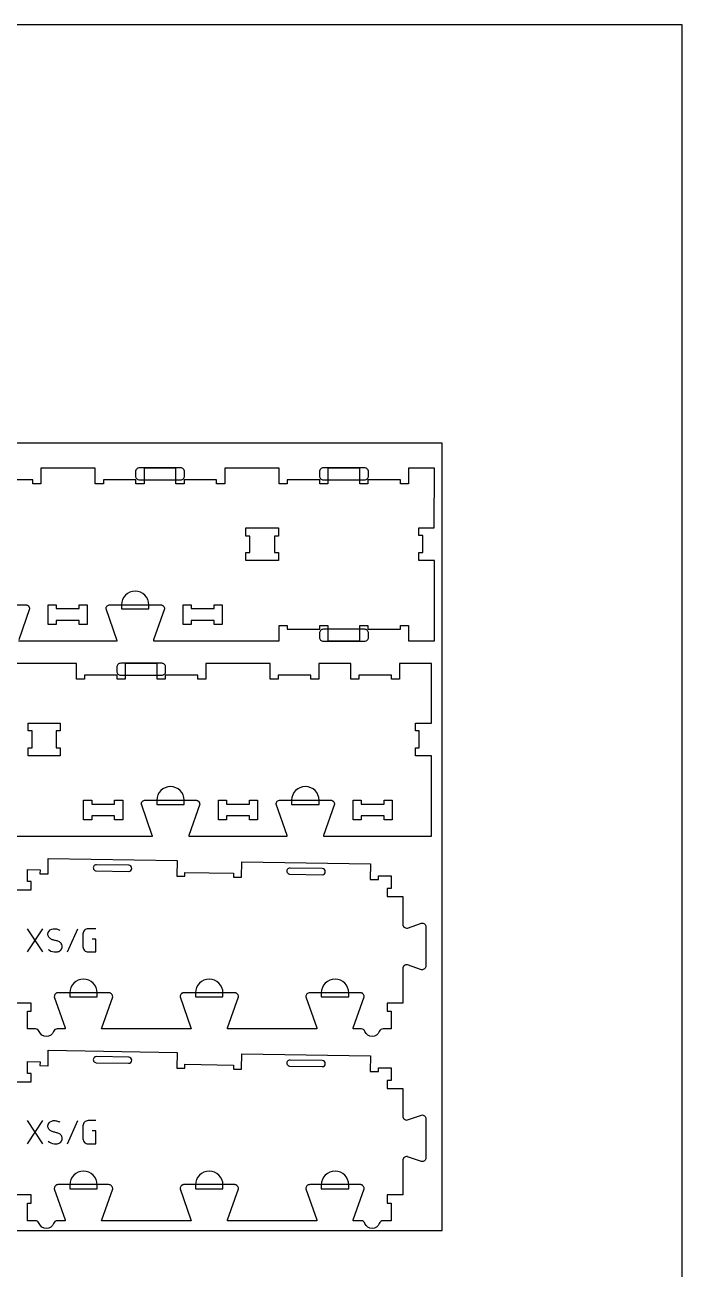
# Model space of a CAD drawing. Extents: x 0 to 4485, y 0 to 14364.
# Drawn here: x 2165 to 3183, y 9259 to 11187 of the extents above; entities that cross this region are included whole.
import ezdxf

# ---------------------------------------------------------------- set-up
doc = ezdxf.new("R2010")
doc.units = 0
for name, color, linetype in [('0_SHEET_SPRUCEPLY_2440X122', 1, 'CONTINUOUS'), ('1_ANYTOOL_1MMDEEP_LABELS_S', 2, 'CONTINUOUS'), ('3_ANYTOOL_CUTTHROUGH_INSID', 4, 'CONTINUOUS'), ('4_ANYTOOL_CUTTHROUGH_OUTSI', 5, 'CONTINUOUS'), ('5_ANYTOOL_HALF_MILL_9MM_IN', 3, 'CONTINUOUS'), ('DONOTCUT', 7, 'CONTINUOUS')]:
    doc.layers.add(name, color=color, linetype=linetype)

msp = doc.modelspace()

# ---------------------------------------------------------------- linework, layer by layer
at = {"layer": '0_SHEET_SPRUCEPLY_2440X122'}
msp.add_lwpolyline([(371.7, 10538.9), (371.7, 9318.9), (2811.7, 9318.9), (2811.7, 10538.9)], close=True, dxfattribs=at)
at = {"layer": '1_ANYTOOL_1MMDEEP_LABELS_S', "color": 2}
for points in [[(2193, 9750.6), (2169, 9786.6)], [(2169, 9750.6), (2193, 9786.6)], [(2231, 9750.6), (2247, 9786.6)], [(2193, 9453.3), (2169, 9489.3)], [(2169, 9453.3), (2193, 9489.3)], [(2231, 9453.3), (2247, 9489.3)]]:
    msp.add_lwpolyline(points, dxfattribs=at)
for points in [[(2201, 9754.6, 0.136555), (2210.2, 9750.7, 0.071716), (2215.4, 9750.8, 0.133522), (2220, 9752.9, 0.344001), (2222, 9762.4, 0.153745), (2218.6, 9766.1, 0.071568), (2213.8, 9767.9, -0.00912), (2208.7, 9769.2, -0.090615), (2204.1, 9771.4, -0.340346), (2201.3, 9780.8, -0.284273), (2209, 9786.6, -0.092596), (2214, 9786.2, -0.017533), (2219, 9784.6)], [(2275, 9786.6), (2263, 9786.6, 0.414214), (2255, 9778.6), (2255, 9758.6, 0.414214), (2263, 9750.6), (2275, 9750.6), (2275, 9770.6), (2269, 9770.6)], [(2201, 9457.3, 0.136555), (2210.2, 9453.4, 0.071716), (2215.4, 9453.5, 0.133522), (2220, 9455.6, 0.344001), (2222, 9465, 0.153745), (2218.6, 9468.8, 0.071568), (2213.8, 9470.6, -0.00912), (2208.7, 9471.9, -0.090615), (2204.1, 9474, -0.340346), (2201.3, 9483.4, -0.284273), (2209, 9489.3, -0.092596), (2214, 9488.8, -0.017533), (2219, 9487.3)], [(2275, 9489.3), (2263, 9489.3, 0.414214), (2255, 9481.3), (2255, 9461.3, 0.414214), (2263, 9453.3), (2275, 9453.3), (2275, 9473.3), (2269, 9473.3)]]:
    msp.add_lwpolyline(points, format="xyb", dxfattribs=at)
at = {"layer": '3_ANYTOOL_CUTTHROUGH_INSID'}
for points in [[(2513.5, 10369.5), (2513.5, 10395), (2507.5, 10395), (2507.5, 10407.5), (2558, 10407.5), (2558, 10395), (2552, 10395), (2552, 10369.5), (2558, 10369.5), (2558, 10357), (2507.5, 10357), (2507.5, 10369.5)], [(2249.2, 10264), (2213.7, 10264), (2213.7, 10258), (2201.2, 10258), (2201.2, 10288.5), (2213.7, 10288.5), (2213.7, 10282.5), (2249.2, 10282.5), (2249.2, 10288.5), (2261.7, 10288.5), (2261.7, 10258), (2249.2, 10258)], [(2458.1, 10264), (2422.6, 10264), (2422.6, 10258), (2410.1, 10258), (2410.1, 10288.5), (2422.6, 10288.5), (2422.6, 10282.5), (2458.1, 10282.5), (2458.1, 10288.5), (2470.6, 10288.5), (2470.6, 10258), (2458.1, 10258)], [(2170.1, 10054.5), (2170.1, 10066.8), (2176.1, 10066.8), (2176, 10093.3), (2170, 10093.3), (2170, 10104.8), (2219.7, 10104.8), (2219.7, 10093.3), (2213.7, 10093.3), (2213.6, 10066.8), (2219.6, 10066.8), (2219.6, 10054.3), (2170.1, 10054.3)], [(2304, 9961.3), (2268.5, 9961.3), (2268.5, 9955.3), (2256, 9955.3), (2256, 9985.8), (2268.5, 9985.8), (2268.5, 9979.8), (2304, 9979.8), (2304, 9985.8), (2316.5, 9985.8), (2316.5, 9955.3), (2304, 9955.3)], [(2512.9, 9961.3), (2477.4, 9961.3), (2477.4, 9955.3), (2464.9, 9955.3), (2464.9, 9985.8), (2477.4, 9985.8), (2477.4, 9979.8), (2512.9, 9979.8), (2512.9, 9985.8), (2525.4, 9985.8), (2525.4, 9955.3), (2512.9, 9955.3)], [(2721.8, 9961.3), (2686.3, 9961.3), (2686.3, 9955.3), (2673.8, 9955.3), (2673.8, 9985.8), (2686.3, 9985.8), (2686.3, 9979.8), (2721.8, 9979.8), (2721.8, 9985.8), (2734.3, 9985.8), (2734.3, 9955.3), (2721.8, 9955.3)]]:
    msp.add_lwpolyline(points, close=True, dxfattribs=at)
for points in [[(2325.8, 9884.9), (2275.8, 9885.8, 1), (2275.6, 9876.3), (2325.6, 9875.4, 1)], [(2625.8, 9879.7), (2575.8, 9880.6, 1), (2575.6, 9871.1), (2625.6, 9870.2, 1)], [(2325.8, 9587.6), (2275.8, 9588.5, 1), (2275.6, 9579), (2325.6, 9578.1, 0.414214), (2330.5, 9582.8, 0.414214)], [(2625.8, 9582.4), (2575.8, 9583.2, 1), (2575.6, 9573.7), (2625.6, 9572.9, 1)]]:
    msp.add_lwpolyline(points, format="xyb", close=True, dxfattribs=at)
at = {"layer": '4_ANYTOOL_CUTTHROUGH_OUTSI'}
for points in [[(2155.1, 10232.5), (2307.8, 10232.5, 0.061485), (2307.6, 10233.9), (2290.7, 10282.1), (2290.7, 10282.2), (2290.7, 10282.2), (2290.7, 10282.2, -0.414214), (2296.9, 10288.5), (2374.9, 10288.5), (2375.1, 10288.5), (2375.2, 10288.5), (2375.4, 10288.5), (2375.5, 10288.4), (2375.7, 10288.4), (2375.9, 10288.4), (2376, 10288.4), (2376.2, 10288.4), (2376.3, 10288.3), (2376.5, 10288.3), (2376.6, 10288.3), (2376.8, 10288.2), (2376.9, 10288.2), (2377, 10288.1), (2377.2, 10288.1), (2377.3, 10288), (2377.5, 10287.9), (2377.6, 10287.9), (2377.8, 10287.8), (2377.9, 10287.7), (2378, 10287.7), (2378.2, 10287.6), (2378.3, 10287.5), (2378.4, 10287.4), (2378.6, 10287.3), (2378.7, 10287.2), (2378.8, 10287.1), (2378.9, 10287.1), (2379, 10287), (2379.1, 10286.9), (2379.3, 10286.8), (2379.4, 10286.6, -0.198912), (2381.2, 10282.2), (2381.2, 10282.2), (2381.2, 10282.1), (2364.3, 10233.9), (2364.3, 10233.9, 0.061485), (2364.1, 10232.5), (2559.1, 10232.5), (2559.1, 10256.5), (2571.6, 10256.5), (2571.6, 10250.5), (2622.1, 10250.5), (2622.1, 10256.5), (2634.6, 10256.5), (2634.6, 10232.5), (2684.1, 10232.5), (2684.1, 10256.5), (2696.6, 10256.5), (2696.6, 10250.5), (2747.1, 10250.5), (2747.1, 10256.2), (2747.1, 10256.5), (2759.6, 10256.5), (2759.6, 10232.5), (2799.5, 10232.5), (2799.5, 10357), (2775.5, 10357), (2775.5, 10357.2), (2775.5, 10369.2), (2775.5, 10369.5), (2781.5, 10369.5), (2781.4, 10396), (2775.4, 10396), (2775.4, 10396.2), (2775.4, 10407.2), (2775.4, 10407.5), (2799.4, 10407.5), (2799.5, 10500), (2759.6, 10500), (2759.6, 10476), (2747.1, 10476), (2747.1, 10482), (2696.6, 10482), (2696.6, 10476), (2684.1, 10476), (2684.1, 10476.2), (2684.1, 10500), (2634.6, 10500), (2634.6, 10476.2), (2634.6, 10476), (2622.1, 10476), (2622.1, 10482), (2571.6, 10482), (2571.6, 10476.2), (2571.6, 10476), (2559.1, 10476), (2559.1, 10500), (2474.6, 10500), (2474.6, 10476), (2462.1, 10476), (2462.1, 10482), (2411.6, 10482), (2411.6, 10476.2), (2411.6, 10476), (2399.1, 10476), (2399.1, 10476.2), (2399.1, 10500), (2349.6, 10500), (2349.6, 10476.2), (2349.6, 10476), (2337.1, 10476), (2337.1, 10482), (2286.6, 10482), (2286.6, 10476), (2274.1, 10476), (2274.1, 10476.2), (2274.1, 10500), (2189.6, 10500), (2189.6, 10476), (2177.1, 10476), (2177.1, 10482), (2126.6, 10482)], [(2088, 10288.5), (2166, 10288.5), (2166.2, 10288.5), (2166.3, 10288.5), (2166.5, 10288.5), (2166.6, 10288.4), (2166.8, 10288.4), (2166.9, 10288.4), (2167.1, 10288.4), (2167.3, 10288.4), (2167.4, 10288.3), (2167.6, 10288.3), (2167.7, 10288.3), (2167.9, 10288.2), (2168, 10288.2), (2168.1, 10288.1), (2168.3, 10288.1), (2168.4, 10288), (2168.6, 10287.9), (2168.7, 10287.9), (2168.9, 10287.8), (2169, 10287.7), (2169.1, 10287.7), (2169.3, 10287.6), (2169.4, 10287.5), (2169.5, 10287.4), (2169.7, 10287.3), (2169.8, 10287.2), (2169.9, 10287.1), (2170, 10287.1), (2170.1, 10287), (2170.2, 10286.9), (2170.4, 10286.8), (2170.5, 10286.6, -0.198912), (2172.3, 10282.2), (2172.3, 10282.2), (2172.3, 10282.1), (2155.4, 10233.9)], [(2027.7, 9929.8), (2195, 9929.8), (2195, 9929.8), (2362.6, 9929.8), (2362.6, 9929.8, 0.061485), (2362.3, 9931.2), (2345.5, 9979.4), (2345.4, 9979.5), (2345.4, 9979.5), (2345.4, 9979.5, -0.414214), (2351.7, 9985.8), (2429.7, 9985.8), (2429.8, 9985.8), (2430, 9985.8), (2430.1, 9985.7), (2430.3, 9985.7), (2430.4, 9985.7), (2430.6, 9985.7), (2430.7, 9985.7), (2430.9, 9985.6), (2431, 9985.6), (2431.2, 9985.6), (2431.3, 9985.5), (2431.5, 9985.5), (2431.6, 9985.4), (2431.8, 9985.4), (2431.9, 9985.3), (2432.1, 9985.3), (2432.2, 9985.2), (2432.4, 9985.2), (2432.5, 9985.1), (2432.6, 9985), (2432.8, 9984.9), (2432.9, 9984.9), (2433, 9984.8), (2433.2, 9984.7), (2433.3, 9984.6), (2433.4, 9984.5), (2433.5, 9984.4), (2433.7, 9984.3), (2433.8, 9984.2), (2433.9, 9984.1), (2434, 9984), (2434.1, 9983.9, -0.198912), (2435.9, 9979.5), (2435.9, 9979.5), (2435.9, 9979.4), (2419, 9931.2), (2419, 9931.2, 0.061485), (2418.8, 9929.8), (2571.5, 9929.8, 0.061485), (2571.3, 9931.2), (2554.4, 9979.4), (2554.3, 9979.5), (2554.3, 9979.5), (2554.3, 9979.5, -0.414214), (2560.6, 9985.8), (2638.6, 9985.8), (2638.7, 9985.8), (2638.9, 9985.8), (2639, 9985.7), (2639.2, 9985.7), (2639.3, 9985.7), (2639.5, 9985.7), (2639.7, 9985.7), (2639.8, 9985.6), (2640, 9985.6), (2640.1, 9985.6), (2640.3, 9985.5), (2640.4, 9985.5), (2640.5, 9985.4), (2640.7, 9985.4), (2640.8, 9985.3), (2641, 9985.3), (2641.1, 9985.2), (2641.3, 9985.2), (2641.4, 9985.1), (2641.5, 9985), (2641.7, 9984.9), (2641.8, 9984.9), (2641.9, 9984.8), (2642.1, 9984.7), (2642.2, 9984.6), (2642.3, 9984.5), (2642.4, 9984.4), (2642.6, 9984.3), (2642.7, 9984.2), (2642.8, 9984.1), (2642.9, 9984), (2643, 9983.9, -0.198912), (2644.8, 9979.5), (2644.8, 9979.5), (2644.8, 9979.4), (2627.9, 9931.2), (2627.9, 9931.2, 0.061485), (2627.7, 9929.8), (2794.8, 9929.8), (2794.8, 10054.3), (2770.1, 10054.3), (2770.1, 10054.5), (2770.1, 10066.5), (2770.1, 10066.8), (2776.1, 10066.8), (2776.1, 10093.3), (2770.1, 10093.3), (2770.1, 10093.5), (2770.1, 10104.5), (2770.1, 10104.8), (2794.8, 10104.8), (2794.8, 10197.3), (2745.5, 10197.3), (2745.5, 10173.5), (2745.5, 10173.3), (2733, 10173.3), (2733, 10179.3), (2682.5, 10179.3), (2682.5, 10173.3), (2670, 10173.3), (2670, 10173.5), (2670, 10197.3), (2620.5, 10197.3), (2620.5, 10173.5), (2620.5, 10173.3), (2608, 10173.3), (2608, 10173.5), (2608, 10179.3), (2557.5, 10179.3), (2557.5, 10173.3), (2545, 10173.3), (2545, 10173.5), (2545, 10197.3), (2445.5, 10197.3), (2445.5, 10173.5), (2445.5, 10173.3), (2433, 10173.3), (2433, 10173.5), (2433, 10179.3), (2382.5, 10179.3), (2382.5, 10173.3), (2370, 10173.3), (2370, 10173.5), (2370, 10197.3), (2320.5, 10197.3), (2320.5, 10173.5), (2320.5, 10173.3), (2308, 10173.3), (2308, 10173.5), (2308, 10179.3), (2257.5, 10179.3), (2257.5, 10173.3), (2245, 10173.3), (2245, 10197.3), (2195, 10197.3), (2195, 10197.3), (2145.5, 10197.3)], [(2126.4, 9847), (2174.9, 9847), (2174.9, 9847.2), (2174.9, 9859.2), (2174.9, 9859.5), (2168.9, 9859.5), (2168.9, 9878.2), (2188.4, 9877.8), (2188.3, 9871.8), (2188.6, 9871.8), (2200.6, 9871.6), (2200.8, 9871.6), (2200.8, 9871.9), (2201.2, 9895.6), (2400.7, 9892.1), (2400.3, 9868.1), (2400.5, 9868.1), (2412.5, 9867.9), (2412.8, 9867.9), (2412.8, 9868.2), (2412.9, 9873.9), (2488.4, 9872.6), (2488.3, 9866.6), (2488.5, 9866.6), (2500.5, 9866.4), (2500.8, 9866.4), (2500.8, 9866.6), (2501.2, 9890.4), (2700.6, 9886.9), (2700.2, 9863.1), (2700.2, 9862.9), (2700.5, 9862.9), (2712.5, 9862.7), (2712.7, 9862.7), (2712.7, 9862.9), (2712.8, 9868.7), (2732.4, 9868.3), (2732.4, 9849), (2726.4, 9849), (2726.4, 9836.5), (2750.4, 9836.5), (2750.4, 9793.8), (2750.4, 9793.8), (2750.4, 9793.6), (2750.4, 9793.5), (2750.4, 9793.3), (2750.4, 9793.1), (2750.4, 9793), (2750.4, 9792.8), (2750.5, 9792.6), (2750.5, 9792.5), (2750.5, 9792.3), (2750.6, 9792.1), (2750.6, 9792), (2750.7, 9791.8), (2750.7, 9791.6), (2750.8, 9791.5), (2750.9, 9791.3), (2750.9, 9791.2), (2751, 9791), (2751.1, 9790.9), (2751.2, 9790.7), (2751.3, 9790.6), (2751.4, 9790.4), (2751.5, 9790.3), (2751.6, 9790.1), (2751.7, 9790), (2751.8, 9789.9), (2751.9, 9789.7), (2752, 9789.6), (2752.1, 9789.5), (2752.2, 9789.4), (2752.3, 9789.2), (2752.5, 9789.1), (2752.6, 9789, 0.220464), (2757.6, 9787.6), (2757.7, 9787.6), (2757.7, 9787.6), (2779.7, 9795.3), (2779.7, 9795.3, -0.219504), (2784.3, 9794, -0.220464), (2786.4, 9789.6), (2786.4, 9728.8, -0.220464), (2784.3, 9724.4, -0.219504), (2779.7, 9723.1), (2757.7, 9730.8), (2757.7, 9730.8), (2757.6, 9730.8), (2757.6, 9730.8, 0.220464), (2752.6, 9729.4), (2752.5, 9729.3), (2752.3, 9729.2), (2752.2, 9729.1), (2752.1, 9728.9), (2752, 9728.8), (2751.9, 9728.7), (2751.8, 9728.6), (2751.7, 9728.4), (2751.6, 9728.3), (2751.5, 9728.2), (2751.4, 9728), (2751.3, 9727.9), (2751.2, 9727.7), (2751.1, 9727.6), (2751, 9727.4), (2750.9, 9727.3), (2750.9, 9727.1), (2750.8, 9726.9), (2750.7, 9726.8), (2750.7, 9726.6), (2750.6, 9726.5), (2750.6, 9726.3), (2750.5, 9726.1), (2750.5, 9726), (2750.5, 9725.8), (2750.4, 9725.6), (2750.4, 9725.5), (2750.4, 9725.3), (2750.4, 9725.1), (2750.4, 9725), (2750.4, 9724.8), (2750.4, 9724.6), (2750.4, 9671.5), (2726.6, 9671.5), (2726.4, 9671.5), (2726.4, 9659.2), (2726.4, 9659), (2732.4, 9659), (2732.4, 9631.5), (2720, 9631.5), (2720, 9631.5, 0.317837), (2714.1, 9627.3, -0.707107), (2691.9, 9627.3, 0.317837), (2686, 9631.5), (2673.6, 9631.5, -0.061485), (2673.9, 9632.8), (2690.8, 9681.1), (2690.8, 9681.2), (2690.8, 9681.2), (2690.8, 9681.2, 0.198912), (2688.9, 9685.6), (2688.8, 9685.7), (2688.7, 9685.8), (2688.6, 9685.9), (2688.5, 9686), (2688.4, 9686.1), (2688.2, 9686.2), (2688.1, 9686.3), (2688, 9686.4), (2687.9, 9686.5), (2687.7, 9686.6), (2687.6, 9686.6), (2687.5, 9686.7), (2687.3, 9686.8), (2687.2, 9686.9), (2687.1, 9686.9), (2686.9, 9687), (2686.8, 9687), (2686.6, 9687.1), (2686.5, 9687.1), (2686.3, 9687.2), (2686.2, 9687.2), (2686, 9687.3), (2685.9, 9687.3), (2685.7, 9687.3), (2685.6, 9687.4), (2685.4, 9687.4), (2685.3, 9687.4), (2685.1, 9687.4), (2685, 9687.4), (2684.8, 9687.5), (2684.7, 9687.5), (2684.5, 9687.5), (2606.5, 9687.5, 0.414214), (2600.3, 9681.2), (2600.3, 9681.2), (2600.3, 9681.1), (2617.2, 9632.8), (2617.2, 9632.8, -0.061485), (2617.4, 9631.5), (2478.7, 9631.5, -0.061485), (2479, 9632.8), (2495.9, 9681.1), (2495.9, 9681.2), (2495.9, 9681.2), (2495.9, 9681.2, 0.198912), (2494, 9685.6), (2493.9, 9685.7), (2493.8, 9685.8), (2493.7, 9685.9), (2493.6, 9686), (2493.5, 9686.1), (2493.3, 9686.2), (2493.2, 9686.3), (2493.1, 9686.4), (2493, 9686.5), (2492.8, 9686.6), (2492.7, 9686.6), (2492.6, 9686.7), (2492.4, 9686.8), (2492.3, 9686.9), (2492.2, 9686.9), (2492, 9687), (2491.9, 9687), (2491.7, 9687.1), (2491.6, 9687.1), (2491.4, 9687.2), (2491.3, 9687.2), (2491.1, 9687.3), (2491, 9687.3), (2490.8, 9687.3), (2490.7, 9687.4), (2490.5, 9687.4), (2490.4, 9687.4), (2490.2, 9687.4), (2490.1, 9687.4), (2489.9, 9687.5), (2489.8, 9687.5), (2489.6, 9687.5), (2411.6, 9687.5), (2411.5, 9687.5), (2411.3, 9687.5), (2411.2, 9687.4), (2411, 9687.4), (2410.9, 9687.4), (2410.7, 9687.4), (2410.6, 9687.4), (2410.4, 9687.3), (2410.3, 9687.3), (2410.1, 9687.3), (2410, 9687.2), (2409.8, 9687.2), (2409.7, 9687.1), (2409.5, 9687.1), (2409.4, 9687), (2409.2, 9687), (2409.1, 9686.9), (2408.9, 9686.9), (2408.8, 9686.8), (2408.7, 9686.7), (2408.5, 9686.6), (2408.4, 9686.6), (2408.3, 9686.5), (2408.1, 9686.4), (2408, 9686.3), (2407.9, 9686.2), (2407.8, 9686.1), (2407.6, 9686), (2407.5, 9685.9), (2407.4, 9685.8), (2407.3, 9685.7), (2407.2, 9685.6, 0.198912), (2405.4, 9681.2), (2405.4, 9681.2), (2405.4, 9681.1), (2422.3, 9632.8), (2422.3, 9632.8, -0.061485), (2422.5, 9631.5), (2283.8, 9631.5, -0.061485), (2284.1, 9632.8), (2301, 9681.1), (2301, 9681.2), (2301, 9681.2), (2301, 9681.2, 0.414214), (2294.7, 9687.5), (2216.7, 9687.5), (2216.6, 9687.5), (2216.4, 9687.5), (2216.3, 9687.4), (2216.1, 9687.4), (2216, 9687.4), (2215.8, 9687.4), (2215.7, 9687.4), (2215.5, 9687.3), (2215.4, 9687.3), (2215.2, 9687.3), (2215.1, 9687.2), (2214.9, 9687.2), (2214.8, 9687.1), (2214.6, 9687.1), (2214.5, 9687), (2214.3, 9687), (2214.2, 9686.9), (2214, 9686.9), (2213.9, 9686.8), (2213.8, 9686.7), (2213.6, 9686.6), (2213.5, 9686.6), (2213.4, 9686.5), (2213.2, 9686.4), (2213.1, 9686.3), (2213, 9686.2), (2212.9, 9686.1), (2212.7, 9686), (2212.6, 9685.9), (2212.5, 9685.8), (2212.4, 9685.7), (2212.3, 9685.6, 0.198912), (2210.5, 9681.2), (2210.5, 9681.2), (2210.5, 9681.1), (2227.4, 9632.8), (2227.4, 9632.8, -0.061485), (2227.6, 9631.5), (2215.2, 9631.5, 0.317837), (2209.3, 9627.3, -0.317837), (2198.2, 9619.5, -0.317837), (2187.2, 9627.3, 0.317837), (2181.3, 9631.5), (2168.9, 9631.5), (2168.9, 9659), (2174.9, 9659), (2174.9, 9659.2), (2174.9, 9671.2), (2174.9, 9671.5), (2126.4, 9671.5)], [(2126.4, 9549.6), (2174.9, 9549.6), (2174.9, 9549.9), (2174.9, 9561.9), (2174.9, 9562.1), (2168.9, 9562.1), (2168.9, 9580.8), (2188.4, 9580.5), (2188.3, 9574.5), (2188.6, 9574.5), (2200.6, 9574.3), (2200.8, 9574.3), (2200.8, 9574.5), (2201.2, 9598.3), (2400.7, 9594.8), (2400.3, 9570.8), (2400.5, 9570.8), (2412.5, 9570.6), (2412.8, 9570.6), (2412.8, 9570.8), (2412.9, 9576.6), (2488.4, 9575.3), (2488.3, 9569.3), (2488.5, 9569.2), (2500.5, 9569), (2500.8, 9569), (2500.8, 9569.3), (2501.2, 9593), (2700.6, 9589.5), (2700.2, 9565.8), (2700.2, 9565.6), (2700.5, 9565.5), (2712.5, 9565.3), (2712.7, 9565.3), (2712.7, 9565.6), (2712.8, 9571.3), (2732.4, 9571), (2732.4, 9551.7), (2726.4, 9551.7), (2726.4, 9539.2), (2726.6, 9539.2), (2750.4, 9539.2), (2750.4, 9496.5), (2750.4, 9496.5), (2750.4, 9496.3), (2750.4, 9496.1), (2750.4, 9496), (2750.4, 9495.8), (2750.4, 9495.6), (2750.4, 9495.5), (2750.5, 9495.3), (2750.5, 9495.1), (2750.5, 9495), (2750.6, 9494.8), (2750.6, 9494.6), (2750.7, 9494.5), (2750.7, 9494.3), (2750.8, 9494.1), (2750.9, 9494), (2750.9, 9493.8), (2751, 9493.7), (2751.1, 9493.5), (2751.2, 9493.4), (2751.3, 9493.2), (2751.4, 9493.1), (2751.5, 9492.9), (2751.6, 9492.8), (2751.7, 9492.7), (2751.8, 9492.5), (2751.9, 9492.4), (2752, 9492.3), (2752.1, 9492.1), (2752.2, 9492), (2752.3, 9491.9), (2752.5, 9491.8), (2752.6, 9491.7, 0.220464), (2757.6, 9490.3), (2757.7, 9490.3), (2757.7, 9490.3), (2779.7, 9498), (2779.7, 9498, -0.219504), (2784.3, 9496.7, -0.220464), (2786.4, 9492.3), (2786.4, 9431.5, -0.462342), (2779.7, 9425.8), (2757.7, 9433.4), (2757.7, 9433.5), (2757.6, 9433.5), (2757.6, 9433.5, 0.220464), (2752.6, 9432.1), (2752.5, 9432), (2752.3, 9431.8), (2752.2, 9431.7), (2752.1, 9431.6), (2752, 9431.5), (2751.9, 9431.4), (2751.8, 9431.2), (2751.7, 9431.1), (2751.6, 9431), (2751.5, 9430.8), (2751.4, 9430.7), (2751.3, 9430.5), (2751.2, 9430.4), (2751.1, 9430.2), (2751, 9430.1), (2750.9, 9429.9), (2750.9, 9429.8), (2750.8, 9429.6), (2750.7, 9429.4), (2750.7, 9429.3), (2750.6, 9429.1), (2750.6, 9429), (2750.5, 9428.8), (2750.5, 9428.6), (2750.5, 9428.5), (2750.4, 9428.3), (2750.4, 9428.1), (2750.4, 9428), (2750.4, 9427.8), (2750.4, 9427.6), (2750.4, 9427.5), (2750.4, 9427.3), (2750.4, 9374.1), (2726.6, 9374.1), (2726.4, 9374.1), (2726.4, 9361.9), (2726.4, 9361.6), (2732.4, 9361.6), (2732.4, 9334.1), (2720, 9334.1), (2720, 9334.1, 0.317837), (2714.1, 9330, -0.707107), (2691.9, 9330, 0.317837), (2686, 9334.1), (2673.6, 9334.1, -0.061485), (2673.9, 9335.5), (2690.8, 9383.8), (2690.8, 9383.8), (2690.8, 9383.9), (2690.8, 9383.9, 0.198912), (2688.9, 9388.3), (2688.8, 9388.4), (2688.7, 9388.5), (2688.6, 9388.6), (2688.5, 9388.7), (2688.4, 9388.8), (2688.2, 9388.9), (2688.1, 9389), (2688, 9389.1), (2687.9, 9389.1), (2687.7, 9389.2), (2687.6, 9389.3), (2687.5, 9389.4), (2687.3, 9389.5), (2687.2, 9389.5), (2687.1, 9389.6), (2686.9, 9389.6), (2686.8, 9389.7), (2686.6, 9389.8), (2686.5, 9389.8), (2686.3, 9389.9), (2686.2, 9389.9), (2686, 9389.9), (2685.9, 9390), (2685.7, 9390), (2685.6, 9390), (2685.4, 9390.1), (2685.3, 9390.1), (2685.1, 9390.1), (2685, 9390.1), (2684.8, 9390.1), (2684.7, 9390.1), (2684.5, 9390.1), (2606.5, 9390.1, 0.414214), (2600.3, 9383.9), (2600.3, 9383.8), (2600.3, 9383.8), (2617.2, 9335.5), (2617.2, 9335.5, -0.061485), (2617.4, 9334.1), (2478.7, 9334.1, -0.061485), (2479, 9335.5), (2495.9, 9383.8), (2495.9, 9383.8), (2495.9, 9383.9), (2495.9, 9383.9, 0.198912), (2494, 9388.3), (2493.9, 9388.4), (2493.8, 9388.5), (2493.7, 9388.6), (2493.6, 9388.7), (2493.5, 9388.8), (2493.3, 9388.9), (2493.2, 9389), (2493.1, 9389.1), (2493, 9389.1), (2492.8, 9389.2), (2492.7, 9389.3), (2492.6, 9389.4), (2492.4, 9389.5), (2492.3, 9389.5), (2492.2, 9389.6), (2492, 9389.6), (2491.9, 9389.7), (2491.7, 9389.8), (2491.6, 9389.8), (2491.4, 9389.9), (2491.3, 9389.9), (2491.1, 9389.9), (2491, 9390), (2490.8, 9390), (2490.7, 9390), (2490.5, 9390.1), (2490.4, 9390.1), (2490.2, 9390.1), (2490.1, 9390.1), (2489.9, 9390.1), (2489.8, 9390.1), (2489.6, 9390.1), (2411.6, 9390.1), (2411.5, 9390.1), (2411.3, 9390.1), (2411.2, 9390.1), (2411, 9390.1), (2410.9, 9390.1), (2410.7, 9390.1), (2410.6, 9390), (2410.4, 9390), (2410.3, 9390), (2410.1, 9389.9), (2410, 9389.9), (2409.8, 9389.9), (2409.7, 9389.8), (2409.5, 9389.8), (2409.4, 9389.7), (2409.2, 9389.6), (2409.1, 9389.6), (2408.9, 9389.5), (2408.8, 9389.5), (2408.7, 9389.4), (2408.5, 9389.3), (2408.4, 9389.2), (2408.3, 9389.1), (2408.1, 9389.1), (2408, 9389), (2407.9, 9388.9), (2407.8, 9388.8), (2407.6, 9388.7), (2407.5, 9388.6), (2407.4, 9388.5), (2407.3, 9388.4), (2407.2, 9388.3, 0.198912), (2405.4, 9383.9), (2405.4, 9383.8), (2405.4, 9383.8), (2422.3, 9335.5), (2422.3, 9335.5, -0.061485), (2422.5, 9334.1), (2283.8, 9334.1, -0.061485), (2284.1, 9335.5), (2301, 9383.8), (2301, 9383.8), (2301, 9383.9), (2301, 9383.9, 0.414214), (2294.7, 9390.1), (2216.7, 9390.1), (2216.6, 9390.1), (2216.4, 9390.1), (2216.3, 9390.1), (2216.1, 9390.1), (2216, 9390.1), (2215.8, 9390.1), (2215.7, 9390), (2215.5, 9390), (2215.4, 9390), (2215.2, 9389.9), (2215.1, 9389.9), (2214.9, 9389.9), (2214.8, 9389.8), (2214.6, 9389.8), (2214.5, 9389.7), (2214.3, 9389.6), (2214.2, 9389.6), (2214, 9389.5), (2213.9, 9389.5), (2213.8, 9389.4), (2213.6, 9389.3), (2213.5, 9389.2), (2213.4, 9389.1), (2213.2, 9389.1), (2213.1, 9389), (2213, 9388.9), (2212.9, 9388.8), (2212.7, 9388.7), (2212.6, 9388.6), (2212.5, 9388.5), (2212.4, 9388.4), (2212.3, 9388.3, 0.198912), (2210.5, 9383.9), (2210.5, 9383.8), (2210.5, 9383.8), (2227.4, 9335.5), (2227.4, 9335.5, -0.061485), (2227.6, 9334.1), (2215.2, 9334.1, 0.317837), (2209.3, 9330, -0.707107), (2187.2, 9330, 0.317837), (2181.3, 9334.1), (2168.9, 9334.1), (2168.9, 9361.6), (2174.9, 9361.6), (2174.9, 9361.9), (2174.9, 9373.9), (2174.9, 9374.1), (2126.4, 9374.1)]]:
    msp.add_lwpolyline(points, format="xyb", dxfattribs=at)
at = {"layer": '5_ANYTOOL_HALF_MILL_9MM_IN'}
for points in [[(2342.5, 10500.5, 0.414214), (2336.5, 10494.5), (2336.5, 10488, 0.414214), (2342.5, 10482), (2406.3, 10482, 0.414214), (2412.3, 10488), (2412.3, 10494.5, 0.414214), (2406.3, 10500.5)], [(2627.5, 10500.5, 0.414214), (2621.5, 10494.5), (2621.5, 10488, 0.414214), (2627.5, 10482), (2691.3, 10482, 0.414214), (2697.3, 10488), (2697.3, 10494.5, 0.414214), (2691.3, 10500.5)], [(2357.2, 10288.2, 1), (2314.7, 10288.2), (2314.7, 10288), (2314.7, 10282), (2357.2, 10282), (2357.2, 10288), (2357.2, 10288.2)], [(2627.5, 10250.5, 0.414214), (2621.5, 10244.5), (2621.5, 10238, 0.414214), (2627.5, 10232), (2691.3, 10232, 0.414214), (2697.3, 10238), (2697.3, 10244.5, 0.414214), (2691.3, 10250.5)], [(2313.4, 10197.8, 0.414214), (2307.4, 10191.8), (2307.4, 10185.3, 0.414214), (2313.4, 10179.3), (2377.1, 10179.3, 0.414214), (2383.1, 10185.3), (2383.1, 10191.8, 0.414214), (2377.1, 10197.8)], [(2411.9, 9985.5, 1), (2369.4, 9985.5), (2369.4, 9985.3), (2369.4, 9979.3), (2411.9, 9979.3), (2411.9, 9985.3), (2411.9, 9985.5)], [(2620.8, 9985.5, 1), (2578.3, 9985.5), (2578.3, 9985.3), (2578.3, 9979.3), (2620.8, 9979.3), (2620.8, 9985.3), (2620.8, 9985.5)], [(2277, 9687.2, 1), (2234.5, 9687.2), (2234.5, 9687), (2234.5, 9681), (2277, 9681), (2277, 9687), (2277, 9687.2)], [(2471.9, 9687.2, 1), (2429.4, 9687.2), (2429.4, 9687), (2429.4, 9681), (2471.9, 9681), (2471.9, 9687), (2471.9, 9687.2)], [(2666.8, 9687.2, 1), (2624.3, 9687.2), (2624.3, 9687), (2624.3, 9681), (2666.8, 9681), (2666.8, 9687), (2666.8, 9687.2)], [(2277, 9389.9, 1), (2234.5, 9389.9), (2234.5, 9389.6), (2234.5, 9383.6), (2277, 9383.6), (2277, 9389.6), (2277, 9389.9)], [(2471.9, 9389.9, 1), (2429.4, 9389.9), (2429.4, 9389.6), (2429.4, 9383.6), (2471.9, 9383.6), (2471.9, 9389.6), (2471.9, 9389.9)], [(2666.8, 9389.9, 1), (2624.3, 9389.9), (2624.3, 9389.6), (2624.3, 9383.6), (2666.8, 9383.6), (2666.8, 9389.6), (2666.8, 9389.9)]]:
    msp.add_lwpolyline(points, format="xyb", close=True, dxfattribs=at)
at = {"layer": 'DONOTCUT'}
msp.add_lwpolyline([(0, 0), (3183.4, 0), (3183.4, 11186.9), (0, 11186.9)], close=True, dxfattribs=at)

doc.saveas('drawing.dxf')
